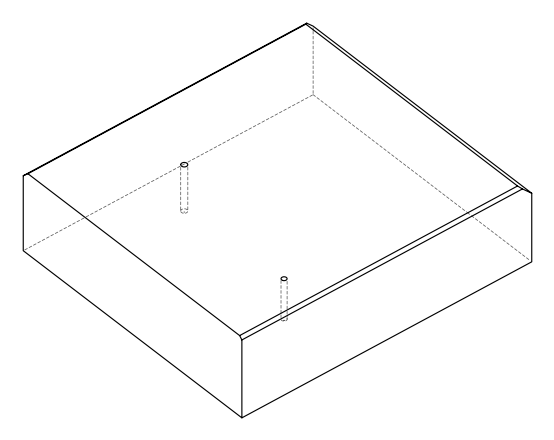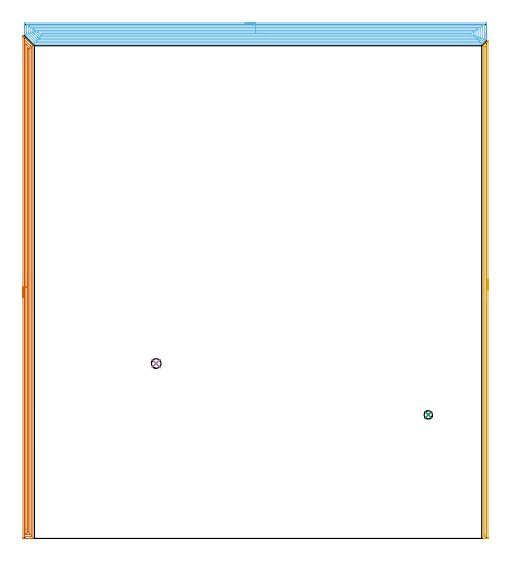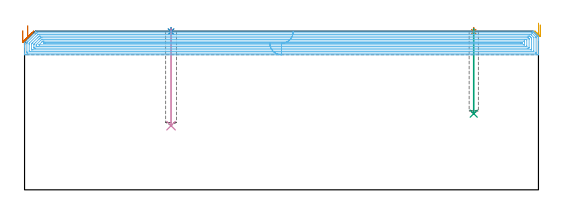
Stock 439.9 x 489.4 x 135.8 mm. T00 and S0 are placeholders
(PLAN: 7 operations, 3 tool changes, 52 min)
(1 SPOT_DRILL | STEP1POCKET | NXT0321_9005460120000 | 0.03 min | 2 mm3)
(2 SPOT_DRILL_1 | STEP1POCKET_1 | NXT0321_9005460120000 | 0.03 min | 1 mm3)
(3 DRILL_BLIND_HOLE_INTO_CENTER | STEP1POCKET | UGT0301_198 | 0.29 min | 3346 mm3)
(4 DRILL_BLIND_HOLE_INTO_CENTER_1 | STEP1POCKET_1 | UGT0301_487 | 0.33 min | 5213 mm3)
(5 AREA_MILL | FG_CHAMFER_SURFACE | UGT0205_001 | 7.72 min | 4820 mm3)
(6 AREA_MILL_1 | FG_CHAMFER_SURFACE_1 | UGT0205_001 | 28.19 min | 89693 mm3)
(7 AREA_MILL_2 | FG_CHAMFER_SURFACE_2 | UGT0205_001 | 15.36 min | 20863 mm3)
(TOOL NXT0321_9005460120000 | NC Spot Drill, 142deg, 12mm, Carbide, Uncoated | D12 PA142 FL30 Z2)
(TOOL UGT0301_198 | Twist Drill 7.9 mm | D7.9 PA118 FL73 Z2)
(TOOL UGT0301_487 | Carbide Drill 9.2 mm | D9.2 PA118 FL81 Z2)
(TOOL UGT0205_001 | Chamfer Mill 20 x 3 x 45 deg. | D20 FL50 Z2)
(OP 1 SPOT_DRILL)
G17 G21 G94 G90
T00 M6
G54
G17 G0 G90 X384.5 Y117.7 S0 M3
G43 Z145.8 H0
G94 G81 G98 Z135.46 F250. R138.8
G80
M5
M2
(OP 2 SPOT_DRILL_1)
G17 G21 G94 G90
T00 M6
G54
G17 G0 G90 X125.4 Y166.6 S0 M3
G43 Z145.8 H0
G94 G81 G98 Z135.404 F250. R138.8
G80
M5
M2
(OP 3 DRILL_BLIND_HOLE_INTO_CENTER)
G17 G21 G94 G90
T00 M6
G54
G17 G0 G90 X384.5 Y117.7 S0 M3
G43 Z145.8 H0
G94 G81 G98 Z65.2 F250. R137.8
G80
M5
M2
(OP 4 DRILL_BLIND_HOLE_INTO_CENTER_1)
G17 G21 G94 G90
T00 M6
G54
G17 G0 G90 X125.4 Y166.6 S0 M3
G43 Z145.8 H0
G94 G81 G98 Z54.9 F250. R137.8
G80
M5
M2
(OP 5 AREA_MILL)
G17 G21 G94 G90
T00 M6
G54
G17 G0 G90 X441.4 Y246.85 S1061 M3
G43 Z145.8 H0
Z141.3
G94 G1 Y246.812 Z140.428 F250.
Y246.698 Z139.564
Y246.509 Z138.712
Y246.247 Z137.88
Y245.913 Z137.074
Y245.51 Z136.3
Y245.042 Z135.564
Y244.51 Z134.872
Y243.921 Z134.229
Y243.278 Z133.64
Y242.586 Z133.109
Y241.85 Z132.64
Y241.076 Z132.237
Y240.27 Z131.903
Y239.438 Z131.641
Y238.586 Z131.452
Y237.722 Z131.338
Y236.85 Z131.3
Y1.02
X441.399 Y0.615 Z131.301
X441.394 Y0.134 Z131.303
X441.391 Y0.009 Z131.305
X440.917 Y0. Z131.778
X440.642 Z132.053
X440.034 Z132.661
X439.483 Z133.214
X439.15 Z133.546
X438.6 Z134.097
X438.266 Z134.429
X437.599 Z135.1
X437.264 Z135.435
X436.915 Z135.775
X436.903 Y0.008 Z135.788
X436.9 Y0.169 Z135.8
Y469.069
X436.896 Y469.187 Z135.796
X436.913 Y469.21 Z135.78
X437.091 Y469.391 Z135.609
X437.212 Y469.512 Z135.487
X437.383 Y469.684 Z135.315
X438.105 Y470.405 Z134.594
X438.266 Y470.568 Z134.431
X438.998 Y471.299 Z133.701
X439.15 Y471.452 Z133.547
X439.585 Y471.885 Z133.115
X439.891 Y472.192 Z132.808
X440.034 Y472.335 Z132.663
X440.442 Y472.742 Z132.258
X440.487 Y472.787 Z132.213
X440.784 Y473.085 Z131.914
X440.917 Y473.219 Z131.779
X441.298 Y473.599 Z131.401
X441.359 Y473.659 Z131.341
X441.383 Y473.68 Z131.317
X441.395 Y473.683 Z131.304
X441.4 Y473.68 Z131.3
Y236.85
X439.986 Z132.714
Y2.19
X439.985 Y2.085 Z132.715
X439.982 Y2.033 Z132.718
X439.98 Y2.015 Z132.72
X439.944 Y2.01 Z132.756
X439.546 Y2.001 Z133.154
X439.15 Y2. Z133.55
X438.662 Y2.001 Z134.038
X438.43 Y2.007 Z134.27
X438.321 Y2.012 Z134.379
X438.315 Y2.352 Z134.385
X438.314 Y2.401 Z134.386
X438.315 Y467.726 Z134.385
X438.321 Y468.143 Z134.379
X438.522 Y468.361 Z134.178
X438.77 Y468.619 Z133.93
X439.754 Y469.604 Z132.946
X439.85 Y469.698 Z132.85
X439.945 Y469.783 Z132.755
X439.979 Y469.807 Z132.721
X439.985 Y469.562 Z132.715
X439.986 Y469.512 Z132.714
Y236.85
Y235.978 Z132.752
Y235.114 Z132.866
Y234.262 Z133.055
Y233.43 Z133.317
Y232.624 Z133.651
Y231.85 Z134.054
Y231.114 Z134.523
Y230.422 Z135.054
Y229.779 Z135.643
Y229.19 Z136.286
Y228.658 Z136.979
Y228.19 Z137.714
Y227.787 Z138.488
Y227.453 Z139.294
Y227.191 Z140.126
Y227.002 Z140.978
Y226.888 Z141.843
Y226.85 Z142.714
G0 Z145.8
M5
M2
(OP 6 AREA_MILL_1)
G17 G21 G94 G90
T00 M6
G54
G17 G0 G90 X209.95 Y490.9 S1061 M3
G43 Z145.8 H0
Z125.6
G94 G1 X209.988 Z124.728 F250.
X210.102 Z123.864
X210.291 Z123.012
X210.553 Z122.18
X210.887 Z121.374
X211.29 Z120.6
X211.758 Z119.864
X212.29 Z119.172
X212.879 Z118.529
X213.522 Z117.94
X214.214 Z117.409
X214.95 Z116.94
X215.724 Z116.537
X216.53 Z116.203
X217.362 Z115.941
X218.214 Z115.752
X219.078 Z115.638
X219.95 Z115.6
X439.281
X439.748 Y490.895 Z115.603
X439.89 Y490.892 Z115.606
X439.9 Y490.745 Z115.752
Y478.771 Z127.725
Y478.161 Z128.333
Y477.621 Z128.876
Y477.282 Z129.214
Y476.741 Z129.755
Y476.402 Z130.092
Y475.591 Z130.908
Y475.557 Z130.942
X439.899 Y475.209 Z131.287
X439.877 Y475.175 Z131.322
X439.519 Y474.819 Z131.681
X439.345 Y474.643 Z131.853
X438.686 Y473.985 Z132.515
X438.465 Y473.764 Z132.733
X437.838 Y473.138 Z133.362
X437.792 Y473.092 Z133.408
X437.586 Y472.884 Z133.612
X436.997 Y472.297 Z134.203
X436.899 Y472.198 Z134.301
X436.706 Y472.004 Z134.492
X436.157 Y471.456 Z135.043
X435.827 Y471.125 Z135.371
X435.708 Y471.007 Z135.492
X435.516 Y470.817 Z135.681
X435.394 Y470.703 Z135.789
X435.261 Y470.7 Z135.8
X9.553
X9.405 Y470.704 Z135.789
X9.253 Y470.847 Z135.653
X2.406 Y477.694 Z128.805
X0.164 Y479.936 Z126.564
X0.01 Y480.099 Z126.394
X0.001 Y480.256 Z126.237
X0. Y480.595 Z125.905
Y481.002 Z125.498
Y481.68 Z124.816
Y482.898 Z123.599
Y483.439 Z123.056
Y484.048 Z122.448
Y490.205 Z116.293
X0.004 Y490.475 Z116.022
X0.01 Y490.892 Z115.606
X0.192 Y490.895 Z115.603
X0.619 Y490.9 Z115.6
X219.95
Y489.486 Z117.014
X437.494 Y489.485 Z117.015
X437.607
X437.859 Y489.48 Z117.02
X437.884 Y489.479 Z117.021
X437.89 Y489.464 Z117.036
X437.896 Y489.432 Z117.068
X437.898 Y489.4 Z117.1
X437.9 Y489.196 Z117.304
Y488.716 Z117.784
X437.899 Y476.402 Z130.098
X437.898 Y476.005 Z130.495
X437.89 Y475.763 Z130.737
X437.885 Y475.646 Z130.854
X437.768 Y475.523 Z130.977
X437.634 Y475.385 Z131.115
X437.494 Y475.244 Z131.256
X434.532 Y472.283 Z134.217
X434.442 Y472.197 Z134.303
X434.386 Y472.146 Z134.354
X434.356 Y472.121 Z134.379
X433.809 Y472.114 Z134.386
X11.227 Y472.115 Z134.385
X10.446 Y472.121 Z134.379
X9.668 Y472.884 Z133.616
X9.553 Y472.997 Z133.503
X2.63 Y479.92 Z126.58
X2.406 Y480.146 Z126.354
X2.083 Y480.478 Z126.022
X2.01 Y480.563 Z125.937
X2.006 Y480.667 Z125.833
X2.003 Y480.8 Z125.7
X2. Y481.199 Z125.301
Y488.235 Z118.265
X2.003 Y488.716 Z117.784
X2.007 Y489.108 Z117.392
X2.024 Y489.479 Z117.021
X2.406 Y489.484 Z117.016
X2.518 Y489.485 Z117.015
X219.95 Y489.486 Z117.014
Y488.072 Z118.428
X435.708 Y488.071 Z118.429
X435.787 Y488.07 Z118.43
X435.85 Y488.067 Z118.433
X435.884 Y488.065 Z118.435
X435.89 Y488.025 Z118.475
X435.896 Y487.836 Z118.664
X435.899 Y487.648 Z118.852
Y476.214 Z130.286
X435.895 Y476.15 Z130.35
X435.89 Y476.101 Z130.399
X435.868 Y476.076 Z130.424
X435.708 Y475.908 Z130.592
X433.741 Y473.94 Z132.56
X433.562 Y473.764 Z132.736
X433.382 Y473.59 Z132.91
X433.331 Y473.542 Z132.958
X433.26 Y473.535 Z132.965
X433.027 Y473.532 Z132.968
X432.372 Y473.529 Z132.971
X12.233
X11.577 Y473.53 Z132.97
X11.52 Y473.533 Z132.967
X11.493 Y473.535 Z132.965
X11.452 Y473.561 Z132.939
X11.34 Y473.663 Z132.837
X11.237 Y473.764 Z132.736
X4.192 Y480.807 Z125.693
X4.085 Y480.919 Z125.581
X4.034 Y480.975 Z125.525
X4.01 Y481.005 Z125.495
X4.007 Y481.111 Z125.389
X4.002 Y481.49 Z125.01
X4. Y481.68 Z124.82
Y481.869 Z124.631
Y487.146 Z119.354
X4.005 Y487.836 Z118.664
X4.008 Y488.018 Z118.482
X4.022 Y488.065 Z118.435
X4.073 Y488.067 Z118.433
X4.192 Y488.069 Z118.431
X4.847 Y488.071 Z118.429
X5.086
X219.95 Y488.072 Z118.428
Y486.657 Z119.843
X433.332
X433.763 Y486.655 Z119.845
X433.852 Y486.653 Z119.847
X433.887 Y486.651 Z119.849
X433.89 Y486.609 Z119.891
X433.894 Y486.508 Z119.992
X433.9 Y486.098 Z120.402
Y477.282 Z129.218
X433.894 Y476.852 Z129.648
X433.89 Y476.638 Z129.862
X433.88 Y476.541 Z129.959
X433.833 Y476.488 Z130.012
X433.751 Y476.402 Z130.098
X432.874 Y475.523 Z130.977
X432.503 Y475.159 Z131.341
X432.375 Y475.036 Z131.464
X432.276 Y474.95 Z131.55
X432.134 Y474.947 Z131.553
X431.828 Y474.944 Z131.556
X431.241 Y474.943 Z131.557
X430.936
X13.715
X13.126 Y474.944 Z131.556
X12.819 Y474.946 Z131.554
X12.533 Y474.95 Z131.55
X12.233 Y475.226 Z131.274
X11.929 Y475.523 Z130.977
X11.34 Y476.109 Z130.391
X11.046 Y476.402 Z130.098
X6.65 Y480.8 Z125.7
X6.434 Y481.019 Z125.481
X6.026 Y481.435 Z125.065
X6.001 Y481.658 Z124.842
X6. Y486.077 Z120.423
X6.007 Y486.507 Z119.993
X6.01 Y486.613 Z119.887
X6.024 Y486.651 Z119.849
X6.088 Y486.652 Z119.848
X6.286 Y486.655 Z119.845
X6.873 Y486.657 Z119.843
X7.177
X219.95
Y485.243 Z121.257
X430.301
X431.196 Y485.241 Z121.259
X431.241 Y485.239 Z121.261
X431.89 Y485.198 Z121.302
X431.899 Y484.55 Z121.95
X431.9 Y477.512 Z128.988
X431.899 Y477.282 Z129.218
X431.897 Y477.12 Z129.381
X431.894 Y477.039 Z129.461
X431.89 Y477. Z129.5
X431.866 Y476.973 Z129.527
X431.713 Y476.816 Z129.684
X431.297 Y476.402 Z130.098
X431.267 Y476.376 Z130.124
X431.241 Y476.364 Z130.136
X430.393 Y476.357 Z130.143
X430.347
X14.913
X14.063 Y476.359 Z130.141
X14.02 Y476.361 Z130.139
X13.508 Y476.402 Z130.098
X13.126 Y476.775 Z129.725
X12.617 Y477.282 Z129.218
X12.233 Y477.665 Z128.835
X9.553 Y480.345 Z126.155
X8.659 Y481.239 Z125.261
X8.221 Y481.68 Z124.82
X8.08 Y481.826 Z124.674
X8.032 Y481.879 Z124.621
X8.01 Y481.924 Z124.576
X8.007 Y482.004 Z124.496
X8.001 Y482.328 Z124.172
Y484.318 Z122.182
X8.004 Y484.964 Z121.536
X8.01 Y485.198 Z121.302
X8.617 Y485.24 Z121.26
X8.659 Y485.241 Z121.259
X9.507 Y485.243 Z121.257
X219.95
Y483.829 Z122.671
X429.058
X429.454 Y483.827 Z122.673
X429.849 Y483.822 Z122.678
X429.89 Y483.82 Z122.68
X429.894 Y483.78 Z122.72
X429.898 Y483.702 Z122.798
X429.9 Y483.585 Z122.915
Y483.439 Z123.061
X429.899 Y478.161 Z128.339
X429.897 Y477.942 Z128.558
X429.894 Y477.832 Z128.668
X429.89 Y477.783 Z128.717
X429.844 Y477.777 Z128.723
X429.454 Y477.774 Z128.726
X428.956 Y477.771 Z128.729
X428.56
X14.781 Y477.772 Z128.728
X14.676 Y477.774 Z128.726
X14.607 Y477.778 Z128.722
X14.575 Y477.784 Z128.716
X14.553 Y477.804 Z128.696
X14.187 Y478.161 Z128.339
X10.446 Y481.902 Z124.598
X10.12 Y482.235 Z124.265
X10.041 Y482.318 Z124.182
X10.01 Y482.361 Z124.139
X10.006 Y482.413 Z124.087
X10.003 Y482.559 Z123.941
X10. Y482.998 Z123.502
X10.001 Y483.439 Z123.061
X10.002 Y483.658 Z122.842
X10.006 Y483.768 Z122.732
X10.01 Y483.817 Z122.683
X10.056 Y483.822 Z122.678
X10.446 Y483.826 Z122.674
X10.944 Y483.829 Z122.671
X11.34
X219.95
Y482.415 Z124.085
X426.921 Y482.414 Z124.086
X427.667 Y482.41 Z124.09
X427.821 Y482.408 Z124.092
X427.891 Y482.398 Z124.102
X427.893 Y482.383 Z124.117
X427.898 Y482.332 Z124.168
X427.9 Y479.92 Z126.58
Y479.691 Z126.809
X427.898 Y479.462 Z127.038
X427.894 Y479.309 Z127.191
X427.89 Y479.193 Z127.307
X427.853 Y479.191 Z127.309
X427.667 Y479.187 Z127.313
X427.52 Y479.186 Z127.314
X16.553
X15.807 Y479.191 Z127.309
X15.653 Y479.192 Z127.308
X14.913 Y479.885 Z126.615
X14.877 Y479.92 Z126.58
X12.55 Y482.247 Z124.253
X12.419 Y482.41 Z124.09
X12.428 Y482.411 Z124.089
X12.473 Y482.413 Z124.087
X12.566 Y482.414 Z124.086
X12.753 Y482.415 Z124.085
X219.95
Y481. Z125.5
X424.987
X425.681 Y480.996 Z125.504
X425.88 Y480.993 Z125.507
X425.897 Y480.8 Z125.7
X425.898 Y480.782 Z125.718
X425.88 Y480.607 Z125.893
X425.189 Y480.601 Z125.899
X424.987 Y480.6 Z125.9
X17.593
X16.902 Y480.601 Z125.899
X16.7 Y480.605 Z125.895
X16.675 Y480.606 Z125.894
X16.645 Y480.621 Z125.879
X16.58 Y480.679 Z125.821
X16.45 Y480.8 Z125.7
X16.366 Y480.884 Z125.616
X16.303 Y480.951 Z125.549
X16.27 Y480.988 Z125.512
X16.295 Y480.993 Z125.507
X16.499 Y480.998 Z125.502
X16.7 Y480.999 Z125.501
X17.39 Y481. Z125.5
X219.95
X220.822 Z125.538
X221.686 Z125.651
X222.538 Z125.84
X223.37 Z126.103
X224.176 Z126.436
X224.95 Z126.839
X225.686 Z127.308
X226.378 Z127.839
X227.021 Z128.429
X227.61 Z129.072
X228.142 Z129.764
X228.61 Z130.5
X229.013 Z131.273
X229.347 Z132.079
X229.609 Z132.911
X229.798 Z133.763
X229.912 Z134.628
X229.95 Z135.5
G0 Z145.8
M5
M2
(OP 7 AREA_MILL_2)
G17 G21 G94 G90
T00 M6
G54
G17 G0 G90 X-1.5 Y229.3 S1061 M3
G43 Z145.8 H0
Z136.4
G94 G1 Y229.338 Z135.528 F250.
Y229.452 Z134.663
Y229.641 Z133.812
Y229.903 Z132.98
Y230.237 Z132.174
Y230.64 Z131.4
Y231.109 Z130.664
Y231.64 Z129.972
Y232.229 Z129.329
Y232.872 Z128.74
Y233.564 Z128.208
Y234.3 Z127.74
Y235.074 Z127.337
Y235.88 Z127.003
Y236.712 Z126.741
Y237.564 Z126.552
Y238.428 Z126.438
Y239.3 Z126.4
Y478.54
X-1.497 Y478.591 Z126.401
X-1.482 Y478.583 Z126.416
X-1.32 Y478.421 Z126.578
X-1.166 Y478.268 Z126.73
X-1.018 Y478.119 Z126.88
X-0.873 Y477.974 Z127.025
X-0.729 Y477.831 Z127.167
X-0.591 Y477.693 Z127.306
X-0.426 Y477.527 Z127.472
X-0.292 Y477.394 Z127.604
X-0.165 Y477.266 Z127.733
X6.692 Y470.408 Z134.591
X7.619 Y469.482 Z135.517
X7.814 Y469.284 Z135.711
X7.897 Y469.195 Z135.789
X7.9 Y469.035 Z135.8
Y0.179
X7.897 Y0.01 Z135.788
X7.769 Y0.003 Z135.661
X7.632 Y0. Z135.532
X7.391 Z135.291
X6.692 Z134.587
X5.47 Z133.367
X4.946 Z132.841
X4.335 Z132.23
X-1.166 Z126.732
X-1.431 Y0.004 Z126.466
X-1.492 Y0.01 Z126.405
X-1.499 Y0.073 Z126.399
X-1.5 Y0.626 Z126.4
Y239.3
X-0.086 Z127.814
X-0.085 Y474.399 Z127.815
X-0.084 Y474.6 Z127.816
X-0.081 Y474.699 Z127.819
X-0.079 Y474.714 Z127.821
X-0.075 Z127.825
X-0.042 Y474.684 Z127.858
X0.251 Y474.399 Z128.151
X5.614 Y469.035 Z133.514
X5.819 Y468.825 Z133.719
X6.479 Y468.141 Z134.379
X6.484 Y467.46 Z134.384
X6.485 Y467.247 Z134.385
Y2.414
X6.483 Y2.073 Z134.383
X6.481 Y2.031 Z134.381
X6.48 Y2.016 Z134.38
X6.464 Y2.01 Z134.364
X6.358 Y2.005 Z134.258
X6.222 Y2.001 Z134.122
X0.111 Z128.011
X-0.04 Y2.004 Z127.86
X-0.072 Y2.008 Z127.828
X-0.079 Y2.012 Z127.821
X-0.082 Y2.023 Z127.818
X-0.084 Y2.058 Z127.816
X-0.086 Y2.202 Z127.814
Y2.414
Y239.3
X1.328 Z129.228
X1.329 Y470.057 Z129.229
X1.334 Y470.823 Z129.234
X1.335 Y470.837 Z129.235
X1.369 Y470.823 Z129.269
X1.454 Y470.743 Z129.354
X2.272 Y469.929 Z130.172
X4.953 Y467.247 Z132.853
X5.064 Y467.126 Z132.964
X5.07 Y466.353 Z132.97
X5.071 Y466.225 Z132.971
Y4.202
X5.069 Y4.076 Z132.969
X5.066 Y4.032 Z132.966
X5.063 Y4.01 Z132.963
X5.044 Y4.008 Z132.944
X4.946 Y4.005 Z132.846
X4.27 Y4. Z132.17
X4.073 Z131.973
X2.524 Z130.424
X1.65 Z129.55
X1.454 Y4.003 Z129.354
X1.388 Y4.006 Z129.288
X1.342 Y4.009 Z129.242
X1.335 Y4.074 Z129.235
X1.332 Y4.202 Z129.232
X1.33 Y4.329 Z129.23
X1.328 Y5.095 Z129.228
Y8.755
Y239.3
X2.743 Z130.643
Y466.353
X2.744 Y466.82 Z130.644
X2.747 Y466.976 Z130.647
X2.748 Y466.988 Z130.648
X2.792 Y466.95 Z130.692
X2.888 Y466.86 Z130.788
X3.011 Y466.74 Z130.911
X3.2 Y466.551 Z131.1
X3.397 Y466.353 Z131.297
X3.602 Y466.138 Z131.502
X3.651 Y466.084 Z131.551
X3.653 Y466.06 Z131.553
X3.656 Y466.002 Z131.556
X3.657 Y465.885 Z131.557
Y6.259
X3.656 Y6.134 Z131.556
X3.653 Y6.051 Z131.553
X3.65 Y6.011 Z131.55
X3.631 Y6.009 Z131.531
X3.2 Y6. Z131.1
X3.189 Z131.089
X2.773 Y6.008 Z130.673
X2.752 Y6.01 Z130.652
X2.748 Y6.023 Z130.648
X2.744 Y6.057 Z130.644
X2.743 Y6.102 Z130.643
Y6.145
Y239.3
Y240.172 Z130.681
Y241.037 Z130.795
Y241.888 Z130.983
Y242.72 Z131.246
Y243.526 Z131.58
Y244.3 Z131.982
Y245.036 Z132.451
Y245.728 Z132.982
Y246.371 Z133.572
Y246.96 Z134.215
Y247.492 Z134.907
Y247.96 Z135.643
Y248.363 Z136.416
Y248.697 Z137.222
Y248.959 Z138.054
Y249.148 Z138.906
Y249.262 Z139.771
Y249.3 Z140.643
G0 Z145.8
M5
M2
